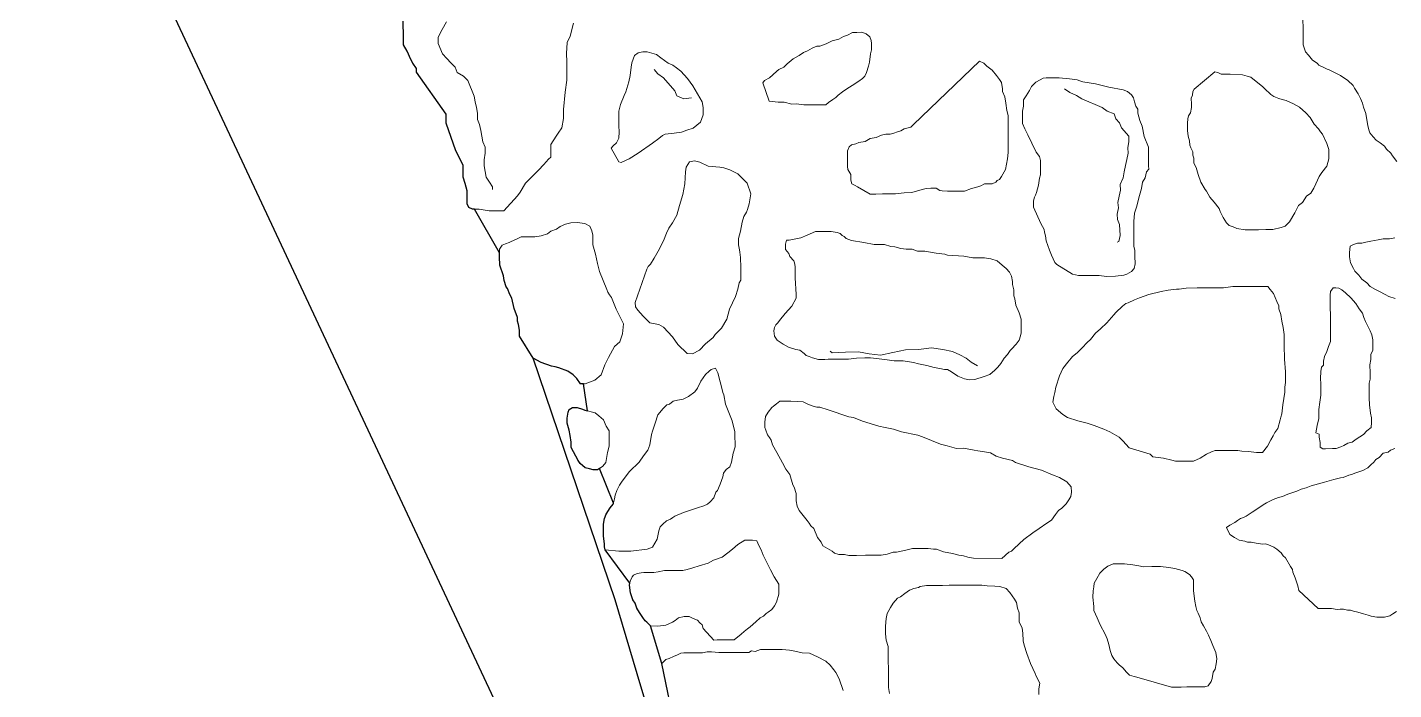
# Model space of a CAD drawing. Header units: millimetres. Extents: x -3113 to 15022, y -19591 to 4665.
# Drawn here: x -665 to 788, y -3394 to -2690 of the extents above; entities that cross this region are included whole.
import ezdxf

# ---------------------------------------------------------------- set-up
doc = ezdxf.new("R2010")
doc.units = ezdxf.units.MM
doc.header["$XCLIPFRAME"] = 2
for name, color, linetype, lineweight in [('0A-detail', 7, 'Continuous', 18), ('0A-detail-detail', 7, 'Continuous', 13), ('0T-footprint', 251, 'Continuous', 30), ('0T-walltop', 7, 'Continuous', 30)]:
    doc.layers.add(name, color=color, linetype=linetype, lineweight=lineweight)
picture_1 = doc.add_image_def('image1.tif', size_in_pixel=(6668, 8809))

msp = doc.modelspace()

# ---------------------------------------------------------------- linework, layer by layer
at = {"layer": '0A-detail'}
for points in [[(-84.1, -2685.8), (-87.8, -2699.4), (-90.8, -2706.2), (-91.6, -2717.9), (-91.5, -2726.7), (-91.4, -2734.5), (-91.4, -2738.4), (-91.3, -2746.2), (-93.2, -2759), (-94.9, -2777.4), (-94.8, -2787.2), (-96.7, -2796.9), (-100.6, -2802.8), (-102.5, -2805.7), (-108.3, -2814.6), (-108.2, -2828.2), (-111, -2830.2), (-115.9, -2836.1), (-121.6, -2841.9), (-130.4, -2850.8), (-135.2, -2855.7), (-140.9, -2865.5), (-143.8, -2869.4), (-158.2, -2885.2), (-164.1, -2885.2), (-173.8, -2885.3), (-184.7, -2883.5), (-187.6, -2883.5), (-191.5, -2883.6), (-195.4, -2881.6), (-197.3, -2877.7), (-197.4, -2873.8), (-197.4, -2864.1), (-199.5, -2856.3), (-201.5, -2849.5), (-201.6, -2836.8), (-209.5, -2821.3), (-219.5, -2792.2), (-219.5, -2788.3), (-219.6, -2782.4), (-251.2, -2737.9), (-251.2, -2734), (-255.2, -2728.2), (-257.2, -2724.3), (-261.2, -2715.6), (-265.1, -2708.8), (-265.2, -2701), (-265.4, -2683.5)], [(791.5, -2832.8), (786.8, -2826.6), (784.9, -2824), (780.5, -2819.7), (778.3, -2816.4), (773.8, -2813.1), (769.4, -2810), (766.1, -2806.7), (762.7, -2802.3), (761.6, -2799), (760.5, -2794.6), (759.4, -2788.6), (758.3, -2781.6), (756, -2775), (754.9, -2770.6), (752.6, -2765.7), (750.4, -2760.7), (746.4, -2754.9), (744.8, -2752.1), (739.2, -2746.6), (731.6, -2741.2), (719.4, -2735.3), (717.2, -2734.7), (715, -2733.6), (708.4, -2730.4), (706.7, -2728.2), (701.8, -2725.1), (697.4, -2719.6), (694.1, -2716.3), (692.9, -2711.9), (691.8, -2708.7), (691.7, -2700), (691.6, -2692.3), (691.5, -2680.2)], [(789.6, -2978.5), (783, -2976.4), (779.1, -2974.3), (773.1, -2971), (768.6, -2968.9), (763.1, -2965.6), (759.3, -2961.9), (754.3, -2958), (751, -2953.6), (746.6, -2949.4), (745.4, -2946.7), (742.1, -2940.6), (740.9, -2934), (740.9, -2929.6), (741.9, -2923), (745.2, -2920.9), (749.6, -2919.7), (754, -2919.7), (758.4, -2918.6), (763.8, -2917.4), (771.5, -2916.2), (777, -2915.1), (783.6, -2915), (789.1, -2913.9)], [(790.9, -3311.2), (787.2, -3313.9), (783.9, -3316.1), (778.4, -3317.3), (774, -3317.3), (770.1, -3317.4), (764.2, -3316.3), (760.9, -3315.3), (755.9, -3313.7), (749.9, -3312.1), (745.4, -3311), (742.1, -3309.9), (738.8, -3310), (734.5, -3309), (731.2, -3309), (727.9, -3309.1), (721.8, -3308), (719.6, -3308), (714.7, -3308.1), (710.3, -3308.1), (707.6, -3308.1), (687.1, -3289.1), (686, -3284.1), (684.9, -3280.9), (683.1, -3275.5), (680.8, -3269.6), (680.4, -3266.7), (678.2, -3263.4), (673.1, -3254.2), (670.4, -3252.1), (668.2, -3248.8), (663.7, -3244.9), (660.4, -3242.8), (654.9, -3240.6), (651.7, -3239.5), (648.4, -3239.6), (641.8, -3238.5), (636.3, -3237.5), (632.4, -3237.5), (629.7, -3236.4), (623.7, -3235.4), (618.7, -3232.8), (613.7, -3229.5), (610.3, -3221.9), (613.6, -3219.7), (619.1, -3216.8), (621.9, -3214.6), (625.1, -3212.4), (628.3, -3211.2), (631, -3210.1), (637.6, -3205.7), (643.7, -3201.8), (649.1, -3198), (652.9, -3195.7), (655, -3194.6), (660, -3192.4), (665.4, -3190.1), (669.8, -3189), (675.3, -3186.7), (678.6, -3185.6), (685.1, -3183.3), (689.5, -3181.1), (695, -3179.9), (700.4, -3177.7), (708, -3175.4), (714.6, -3173.9), (724.5, -3171), (731.6, -3169.3), (734.4, -3168.7), (740.2, -3166.4), (744.1, -3165.3), (746.8, -3164.2), (755.1, -3161.4), (760.6, -3158.6), (763.7, -3155.2), (767, -3152.5), (769.2, -3149.7), (772.5, -3147.4), (776.8, -3143), (782.3, -3142), (784.5, -3139.7), (789.4, -3138.1)], [(251.8, -3398.7), (250.8, -3392), (250.7, -3389.1), (250.7, -3380.4), (250.6, -3371.8), (250.5, -3364.1), (250.4, -3354.4), (250.4, -3348.6), (248.4, -3341.9), (247.4, -3335.2), (247.4, -3327), (248.2, -3318.8), (249.5, -3313.5), (251, -3310.1), (252.9, -3307.2), (255.7, -3302.3), (260.5, -3297), (263.4, -3295.6), (268.2, -3292.1), (273, -3288.7), (277.8, -3286.7), (282.6, -3285.7), (284.5, -3284.8), (291.3, -3283.7), (297, -3283.7), (304.8, -3283.6), (308.1, -3283.6), (315.3, -3283.5), (321.1, -3283.4), (328.8, -3283.4), (334.6, -3283.3), (345.2, -3283.2), (350, -3283.2), (355.8, -3284.1), (364, -3284.5), (369.3, -3284.9), (376, -3286.8), (379.9, -3291.1), (384.8, -3298.3), (387, -3301.8), (387.8, -3307.9), (389.7, -3312.7), (389.8, -3317.5), (389.8, -3322.3), (392.8, -3329), (393.8, -3334.4), (393.9, -3342.5), (394.9, -3347.3), (397.8, -3355.9), (401.8, -3366.5), (406.7, -3377.1), (407.8, -3380), (411.6, -3387.6), (410.8, -3393.4), (410.8, -3399.7)], [(24.4, -3436.9), (9.7, -3366.8), (14, -3362.3), (17.4, -3361.3), (22.2, -3359.3), (26.5, -3357.4), (29.8, -3355.5), (33.2, -3355.4), (37.5, -3355.4), (39.9, -3355.4), (45.3, -3355.3), (47.6, -3355.3), (53, -3355.3), (57.8, -3354.2), (62.6, -3354.2), (70.3, -3355.1), (81.9, -3355), (91.5, -3354.9), (99.2, -3354.8), (102.1, -3354.8), (104.9, -3353.3), (108.8, -3353.8), (114.6, -3351.8), (117.5, -3351.8), (126.2, -3351.7), (129, -3351.7), (137.7, -3351.6), (145.4, -3352.4), (151.2, -3353.4), (158.9, -3355.2), (166.6, -3355.6), (175.4, -3359.5), (184.1, -3364.2), (188.9, -3368.4), (192.8, -3373.2), (194.8, -3376.1), (198.4, -3382.8), (202.7, -3395.3)]]:
    msp.add_lwpolyline(points, dxfattribs=at)
for points in [[(123.9, -2768.6), (117.2, -2749), (118.9, -2746.7), (124.3, -2744), (127.6, -2740.7), (131.9, -2736.7), (134.1, -2735.1), (139.6, -2732.4), (142.9, -2729), (149.4, -2723.5), (155.9, -2720.1), (160.2, -2716.8), (164.6, -2715.1), (169.5, -2712.3), (174.5, -2710), (177.7, -2710), (184.3, -2707.7), (190.8, -2704.5), (197.9, -2702.8), (202.9, -2700), (207.2, -2698.4), (212.6, -2695.5), (217, -2695.5), (222.5, -2695.4), (227, -2696.9), (230.8, -2700.3), (232.5, -2704.1), (232.6, -2707.3), (232.6, -2713.9), (231.6, -2718.3), (230.5, -2727.1), (229.5, -2731.5), (227.3, -2738.1), (225.7, -2742), (223, -2744.7), (219.1, -2747.5), (212.1, -2752), (206.6, -2755.4), (201.7, -2758.7), (197.4, -2762.4), (194.7, -2764.7), (191.4, -2766.9), (187, -2770.2), (184.2, -2772.5), (179.3, -2772.5), (172.8, -2772.6), (166.2, -2772.6), (160.7, -2772.7), (153, -2771.6), (148.1, -2771.7), (139.9, -2769.6), (133.3, -2769.6)], [(-10.6, -2716.1), (-5.8, -2716.1), (3.9, -2718.9), (8.7, -2722.7), (16.4, -2728.4), (21.4, -2730.3), (25.2, -2733.2), (30, -2736.9), (36.9, -2744.6), (42.7, -2752.2), (52.5, -2769.5), (53.5, -2775.2), (53.5, -2783), (50.8, -2790.8), (46.9, -2794.1), (43.1, -2797.5), (36.4, -2799.5), (30.6, -2801.5), (22.9, -2802.5), (13.2, -2803.6), (10.4, -2805), (6.6, -2808.5), (-0.1, -2813.3), (-15.5, -2824.1), (-25, -2829.9), (-33.6, -2833.8), (-36.2, -2833.2), (-44.3, -2818.5), (-42, -2816.1), (-38.6, -2812.8), (-36.2, -2807.9), (-35.8, -2801.1), (-35.9, -2794.8), (-35.9, -2789.1), (-35.9, -2785.7), (-36, -2779.4), (-34.2, -2772.2), (-30.5, -2762.6), (-28.5, -2758.7), (-25.5, -2748), (-23.8, -2741.3), (-23, -2732.6), (-22.1, -2727.8), (-19.2, -2720.1), (-15.5, -2717.2)], [(231.2, -2867.4), (217.9, -2859.8), (215.2, -2858.4), (211.9, -2856.6), (210.8, -2852.8), (210.7, -2846.7), (207.4, -2841.3), (207.3, -2838), (207.3, -2834.7), (207.3, -2828.1), (207.2, -2821.5), (208.8, -2817.1), (211.5, -2815), (215.9, -2813.9), (219.2, -2812.7), (225.8, -2811.6), (231.3, -2808.2), (237.8, -2807.1), (243.2, -2804.8), (248.1, -2803.7), (252.5, -2803.6), (256.4, -2802.5), (260.2, -2801.4), (264, -2800.2), (267.3, -2798), (271.7, -2796.9), (274.4, -2796.3), (277.5, -2793.5), (347.7, -2726.1), (352.2, -2728.2), (355.5, -2731.4), (361, -2735.7), (365.5, -2741.2), (368.8, -2745.6), (371, -2748.9), (372.1, -2755.5), (372.1, -2758.2), (374.4, -2764.1), (375.5, -2770.7), (376.7, -2778.4), (377.9, -2783.9), (377.9, -2789.3), (378, -2797.6), (378, -2803.6), (378.1, -2809.1), (378.1, -2815.1), (378.2, -2823.3), (377.2, -2829.9), (375.1, -2841.4), (370.8, -2848.6), (368.7, -2851.9), (366.5, -2853), (364.8, -2854.7), (361, -2856.4), (356.6, -2856.4), (352.7, -2856.4), (348.9, -2858.7), (345.6, -2859.8), (339.2, -2861.6), (331.5, -2864.3), (326, -2864.4), (320.5, -2864.4), (313.4, -2864.5), (307.9, -2864), (305.2, -2863.5), (301.3, -2861.3), (298, -2861.3), (295.8, -2861.3), (290.9, -2861.4), (286.6, -2862.5), (275.6, -2865.9), (267.3, -2866), (258.1, -2867.2), (244.3, -2867.3), (237.2, -2867.4)], [(446.3, -2952.6), (429.7, -2942.3), (427.6, -2940.2), (424.2, -2932.5), (422, -2927), (418.6, -2917.2), (417.9, -2911.7), (416.8, -2908), (416.3, -2905.2), (412.9, -2898.6), (405, -2881.2), (405, -2874.6), (406, -2870.7), (407.1, -2868.6), (408.2, -2865.8), (410.3, -2858.1), (411.4, -2850.4), (412.4, -2847.1), (412.4, -2838.4), (412.3, -2835.1), (412.3, -2831.8), (411.2, -2827.4), (407.8, -2823), (403.3, -2813.3), (398.9, -2804.5), (395.6, -2797.9), (393.3, -2792.5), (393.2, -2779.4), (394.3, -2773.9), (394.2, -2767.3), (397.1, -2762.8), (400.6, -2757.4), (402.8, -2753), (405, -2750.8), (407.6, -2748.5), (412, -2745.8), (415.3, -2744.1), (418.6, -2744), (423.6, -2744), (427.9, -2743.9), (432.3, -2743.9), (443.3, -2744.9), (451.5, -2745.9), (454.3, -2747), (457.5, -2748.1), (470.8, -2750.2), (485, -2753.9), (500.4, -2756.5), (504.8, -2758.5), (509.3, -2761.8), (511.4, -2765.1), (512.5, -2769.5), (513.7, -2773.9), (515.9, -2777.1), (515.9, -2781.5), (518.2, -2789.1), (520.5, -2795.2), (522.8, -2806.2), (527.3, -2817.5), (527.3, -2825.8), (527.4, -2831.8), (527.4, -2837.3), (527.5, -2841.1), (525.3, -2843.9), (523.7, -2850), (521, -2854.9), (520, -2861.5), (517.8, -2869.1), (514.6, -2881.3), (512.5, -2887.9), (511.6, -2896.6), (511.6, -2902.1), (511.7, -2910.9), (511.8, -2917.5), (511.8, -2923), (512.9, -2927.3), (512.9, -2933.4), (513, -2941.6), (512, -2946.6), (509.3, -2949.9), (504.4, -2952.6), (501.1, -2953.7), (492.3, -2954.9), (482.5, -2955), (474.8, -2953.9), (452.9, -2954.1)], [(597.7, -2737.5), (601.1, -2738), (604.4, -2740.1), (614.3, -2740.1), (627.4, -2740.5), (632.3, -2742.1), (636.2, -2743.2), (640, -2746.4), (648.4, -2752.9), (650.5, -2755.1), (657.2, -2761.6), (660.5, -2763.7), (666, -2765.9), (669.3, -2767), (673.7, -2768), (681.4, -2771.3), (688, -2775.1), (694.6, -2781), (699.1, -2785.9), (703.6, -2793), (707.9, -2797.9), (710.1, -2801.2), (712.4, -2803.9), (716.8, -2813.6), (719.1, -2820.2), (719.2, -2826.3), (719.2, -2830.1), (717.1, -2837.8), (711.6, -2844.4), (708.9, -2848.8), (705.2, -2856.5), (703.1, -2861), (699.8, -2866.5), (695.4, -2869.7), (691.1, -2876.4), (686.7, -2879.7), (682.9, -2887.4), (677.1, -2896.8), (674.9, -2899.5), (672.7, -2901.7), (668.3, -2902.9), (659.6, -2905.2), (651.9, -2905.2), (644.3, -2905.3), (639.9, -2905.3), (630, -2905.4), (621.3, -2903.9), (617.3, -2902.2), (612.9, -2900.7), (610.2, -2897.9), (606.8, -2892.5), (603.5, -2886), (602.4, -2882.7), (597.2, -2876.1), (592.5, -2870.7), (589.1, -2864.2), (587.4, -2862.6), (582.9, -2854.9), (580.1, -2846.7), (577.9, -2839.1), (575.6, -2834.7), (575.6, -2829.2), (574.4, -2825.9), (574.4, -2822.6), (572.2, -2818.2), (571.1, -2815.6), (571, -2810.7), (569.3, -2805.8), (568.7, -2799.7), (568.7, -2795.9), (568.6, -2792), (569, -2787.6), (569.7, -2784.4), (571.8, -2781), (572.9, -2775.5), (572.9, -2771.7), (572.8, -2765.6), (573.9, -2762.3), (574.3, -2758.5), (576, -2755.8)], [(-18.8, -2982.6), (-6.1, -2947.4), (-4.7, -2944.4), (-2.3, -2941.9), (1.5, -2935.7), (5.7, -2928), (11.4, -2917.3), (14.7, -2909.1), (17.1, -2903.8), (20.9, -2897.9), (25.6, -2889.7), (28.4, -2879.6), (32.2, -2867.9), (34, -2856.4), (34.9, -2843.8), (35.7, -2839), (39.1, -2833.2), (44.4, -2832.2), (50.2, -2833.6), (58.9, -2837.9), (71.3, -2838.7), (75.7, -2839.6), (82.1, -2841.5), (90.7, -2845.8), (100.5, -2855.8), (104.4, -2867.3), (102.6, -2877.9), (100.7, -2883.7), (99.8, -2886.6), (96.9, -2891.4), (95.1, -2897.3), (93.3, -2906.9), (91.3, -2914.6), (91.4, -2921.4), (92.4, -2926.7), (92.5, -2929.1), (93.5, -2934.9), (93.6, -2945.5), (93.6, -2949.3), (93.7, -2953.2), (93.7, -2958.9), (91.8, -2961.8), (90.4, -2968.6), (88.1, -2976.3), (81.5, -2989.9), (78.7, -3000.5), (73, -3010.2), (66.3, -3016.9), (64.4, -3019.8), (56.2, -3026.7), (49.6, -3033.5), (42.4, -3037.4), (36.5, -3037), (26.8, -3027.5), (21.1, -3019.3), (11.3, -3008.8), (6.5, -3006), (0.6, -3005), (-3.2, -3004.2), (-6.6, -3000.8), (-10, -2997.4), (-15.8, -2990.8), (-18.3, -2987.4)], [(-87, -2897.9), (-80.2, -2897.8), (-72.1, -2898.8), (-66.7, -2901.6), (-64.8, -2906.4), (-63.7, -2911.2), (-63.6, -2921.3), (-60.7, -2931.4), (-58.6, -2941.1), (-56.7, -2949.6), (-52.8, -2959.3), (-48.8, -2968.9), (-47.8, -2971.8), (-45.8, -2974.6), (-43.9, -2977.5), (-39, -2990), (-31.2, -3005.3), (-32, -3015.9), (-34.8, -3024.6), (-40.5, -3029.5), (-47.1, -3041.2), (-51, -3048.9), (-54.7, -3059.5), (-61.4, -3065.4), (-72, -3069.3), (-76.8, -3069.3), (-80.6, -3063.6), (-84.6, -3059.8), (-90.4, -3055.9), (-100, -3052.2), (-103.9, -3051.3), (-107.8, -3050.3), (-118.5, -3046.6), (-127.1, -3041.9), (-141.7, -3018.4), (-141.8, -3015), (-141.8, -3012.1), (-142.9, -3006.3), (-143.9, -3002.5), (-143.9, -2998.6), (-147.4, -2989.1), (-149.8, -2978), (-151.8, -2974.2), (-154.3, -2967.9), (-155.7, -2966), (-157.8, -2959.3), (-158.7, -2954.5), (-162.7, -2942.9), (-162.8, -2934.3), (-162.9, -2926.1), (-160, -2921.7), (-156.6, -2920.2), (-152.8, -2918.8), (-150.4, -2917.8), (-144.7, -2915.3), (-139.8, -2912.9), (-136, -2912.9), (-128.3, -2912.8), (-125.4, -2912.8), (-118.7, -2911.7), (-111.9, -2909.7), (-108.2, -2906.8), (-102.4, -2904.9), (-98.5, -2901.9), (-92.8, -2899.5)], [(152.7, -2974.4), (151.5, -2956.4), (151.5, -2953.7), (151.4, -2949.3), (151.4, -2944.4), (150.8, -2940.5), (150.2, -2938.3), (145.8, -2933.9), (144.7, -2930.6), (141.3, -2926.3), (141.3, -2920.8), (142.3, -2916.4), (145, -2916.4), (152.1, -2915.2), (157.6, -2914.1), (164.2, -2911.3), (173, -2907.4), (180.6, -2907.3), (186.1, -2907.2), (189.9, -2907.2), (196, -2908.3), (199.3, -2909.3), (201.5, -2911.5), (203.7, -2912.6), (205.9, -2914.8), (211.4, -2916.9), (224.6, -2919), (235.5, -2921.1), (238.8, -2921.1), (246.5, -2921), (253.1, -2923.1), (257.5, -2923.7), (264, -2925.2), (269.5, -2925.9), (276.1, -2926.1), (281.7, -2928.3), (289.3, -2928.2), (301.4, -2930.3), (310.7, -2931.3), (313.5, -2932.4), (331, -2933.3), (340.3, -2935.4), (347.4, -2935.4), (352.9, -2935.3), (359.5, -2936.4), (366.2, -2938.5), (371.7, -2942.9), (376, -2946.7), (379.4, -2950.5), (381.6, -2954.8), (382.8, -2960.3), (382.8, -2963.6), (383.9, -2969.1), (384, -2975.7), (385.1, -2978.9), (386.3, -2985.4), (389.7, -2993.7), (391.9, -3000.3), (392, -3005.8), (392, -3010.6), (392, -3015), (391, -3018.3), (389.9, -3022.7), (386.7, -3027.1), (381.7, -3032.2), (380.1, -3033.8), (377.3, -3038.1), (373.6, -3042), (370.4, -3047.6), (367.2, -3051.4), (363.9, -3054.7), (358.4, -3059.2), (352.4, -3061.4), (342.6, -3064.7), (336.6, -3064.8), (331.6, -3063.8), (324.5, -3061.2), (317.9, -3056.3), (313.5, -3054.1), (310.2, -3054.1), (305.2, -3053.1), (299.2, -3052), (291.5, -3049.9), (282.7, -3047.8), (277.2, -3046.7), (266.2, -3044.6), (256.9, -3044.7), (249.2, -3043.7), (241, -3042.6), (231.7, -3041.6), (225.7, -3041.7), (216.9, -3041.8), (208.2, -3042.9), (198.3, -3043), (192.8, -3043.1), (186.7, -3043.1), (182.9, -3043.2), (176.4, -3043.2), (169.8, -3041.5), (166.5, -3040), (163.2, -3039), (160.9, -3036.9), (156.5, -3033.6), (152.2, -3032.6), (144.5, -3030.4), (138.9, -3027.2), (135.6, -3025), (132.3, -3022.8), (129.7, -3018.5), (128.9, -3013), (129.4, -3009.3), (131.1, -3006.4), (133.2, -3004.2), (134.8, -3002), (140.9, -2994.3), (147.9, -2986.5), (152.7, -2978.3)], [(529.1, -3144.2), (506.6, -3137.3), (499.8, -3129.8), (496.1, -3125.8), (491, -3123.2), (486.1, -3120.4), (479.6, -3117.3), (469.6, -3113.6), (461.9, -3110.9), (452.1, -3108.7), (441.1, -3105), (436, -3101.8), (429, -3095.7), (425.6, -3088.8), (426.7, -3082.7), (427.7, -3078.3), (428.8, -3072.8), (432.6, -3060.7), (436.2, -3053), (441.6, -3046.3), (444.9, -3041.9), (446.5, -3040.3), (451.4, -3036.3), (453.6, -3034.2), (456.9, -3030.9), (462.2, -3025.3), (465.5, -3022), (471, -3015.4), (476.4, -3010.9), (483, -3004.4), (490.5, -2995.9), (492.7, -2993.3), (499.7, -2986.6), (503, -2983.9), (505.8, -2983.2), (512.3, -2979.9), (517.7, -2977.7), (527.6, -2974.4), (540.7, -2970.9), (548.3, -2969.8), (557.1, -2968.6), (559.8, -2968.6), (567.5, -2967.4), (579, -2967.3), (583.4, -2967.2), (597.6, -2967.1), (606.9, -2967), (616.8, -2965.8), (619.6, -2965.8), (627.7, -2965.7), (636.5, -2965.7), (640.4, -2965.6), (648.6, -2965.6), (654.2, -2965.9), (656.8, -2968.8), (660.2, -2973.2), (663.6, -2981.8), (665.8, -2986.2), (665.8, -2989.5), (668.1, -2995.6), (669.2, -3002.7), (670.4, -3009.2), (671.6, -3016.9), (671.6, -3021.2), (671.7, -3027.8), (671.7, -3032.2), (671.8, -3038.7), (671.8, -3043.1), (673, -3056.3), (673.1, -3060.7), (673.1, -3067.8), (672.1, -3072.7), (672.1, -3078.2), (671.1, -3084.9), (670.1, -3091.4), (669, -3101.3), (668, -3104.6), (667.4, -3107.4), (664.8, -3116.6), (661.5, -3121), (659.8, -3124.4), (657.2, -3128.8), (653.9, -3135.4), (648.6, -3142.1), (642, -3142.1), (633.7, -3141.1), (626.6, -3140.7), (622.3, -3140.1), (619, -3140.1), (612.4, -3140.2), (608, -3140.2), (602.5, -3140.3), (598.1, -3140.3), (594.3, -3141.5), (588.8, -3144.2), (582.3, -3148.1), (575.2, -3151.4), (570.8, -3151.5), (563.7, -3151.5), (556, -3151.6), (552.2, -3150.5), (543.4, -3148.4), (531.8, -3146.9)], [(708.6, -3122.8), (705.4, -3121.2), (705.9, -3117.3), (706.5, -3113.6), (707.5, -3110.3), (708.5, -3106.4), (708.4, -3102), (708.4, -3096.5), (709.4, -3088.8), (710.5, -3081.2), (710.4, -3077.9), (710.4, -3069.1), (710.3, -3063.6), (710.7, -3056), (711.3, -3051.6), (713.5, -3049.4), (713.4, -3045), (714.5, -3040.1), (717, -3035), (718.8, -3029.6), (720.9, -3024.1), (720.9, -3020.8), (720.9, -3015.3), (720.8, -3012), (720.8, -3007.6), (720.8, -3004.4), (720.7, -3000), (720.7, -2995.1), (720.6, -2989), (720.6, -2983.5), (720.5, -2979.1), (720.5, -2974.8), (721, -2971), (723.7, -2967.1), (726.4, -2967.1), (729.7, -2967.6), (733, -2969.2), (736.9, -2972.5), (742.4, -2977.8), (747.6, -2983.7), (751.3, -2989.3), (754.7, -2994.2), (756.3, -2998.6), (758.1, -3003), (762.9, -3012.7), (764.7, -3017.1), (765.8, -3022.6), (765.9, -3025.9), (765.9, -3030.3), (765.9, -3033.5), (763.8, -3037.9), (763.8, -3043.4), (762.8, -3048.9), (762.9, -3057.7), (762.9, -3064.2), (761.9, -3068.6), (762, -3073), (762, -3078), (762.1, -3084), (762.2, -3091.6), (763.2, -3100.4), (764.4, -3105.4), (764.4, -3110.3), (764.1, -3115.7), (759.6, -3119.1), (755.8, -3123), (751.9, -3125.7), (748.2, -3128), (743.8, -3131.3), (739.4, -3132.4), (735.1, -3134.7), (731.9, -3136.4), (726.9, -3138.1), (723.1, -3138.1), (715.4, -3138.2), (712.6, -3138.2), (709.9, -3136.6), (709.8, -3131.6), (708.7, -3126.1)], [(-36.2, -3247.2), (-50.7, -3245.9), (-51.1, -3242.5), (-51.1, -3239.6), (-52.2, -3230.9), (-52.3, -3225.2), (-52.3, -3218.4), (-51.4, -3212.6), (-49.5, -3207.8), (-45.4, -3201), (-41.9, -3197.1), (-40.6, -3191.4), (-40.1, -3187.5), (-38.2, -3182.7), (-35.3, -3176.9), (-32.4, -3172.9), (-24.8, -3162.3), (-14.4, -3152.6), (-9.7, -3145.8), (-5.1, -3139.7), (-3, -3134.2), (-1.2, -3123), (-0.2, -3119.7), (2.6, -3111), (5.4, -3102.3), (11.2, -3095.5), (14.9, -3091.6), (17.8, -3090.7), (21.7, -3087.7), (26.5, -3086.7), (32.3, -3085.6), (37.9, -3082.7), (44.7, -3077.8), (47.6, -3074), (51.3, -3066.3), (56, -3059.4), (59.9, -3055.6), (62.3, -3054.1), (66.6, -3052.6), (69.2, -3057.4), (71.6, -3067), (73.6, -3073.8), (74.5, -3078.6), (75.5, -3080.9), (77.5, -3091), (79.6, -3096.3), (84.5, -3108.4), (87.5, -3120.3), (87.5, -3124.6), (87.6, -3133.8), (87.6, -3136.2), (85.7, -3143), (83.9, -3152.7), (82, -3157.5), (78.2, -3160.4), (75.3, -3164.3), (74.4, -3168.2), (71.6, -3175.9), (68.8, -3182.6), (67.3, -3184.6), (64.9, -3190.3), (61.2, -3194.8), (58.3, -3197.2), (54.5, -3199.1), (47.7, -3201.1), (32.9, -3206.1), (23.7, -3210), (21.3, -3211.5), (18.9, -3213), (14.6, -3214.9), (10.8, -3218.3), (7.9, -3221.3), (6.5, -3225.6), (4.7, -3234.3), (-0.1, -3243), (-5.9, -3245), (-23.2, -3247), (-33.3, -3247.1)], [(-79.4, -3150.8), (-86.8, -3136.8), (-86.8, -3131.1), (-87.9, -3124.3), (-88.8, -3118.5), (-90.8, -3110.9), (-90.9, -3105.6), (-90, -3099.3), (-89, -3096.4), (-85.3, -3094.4), (-80.5, -3094.4), (-74.6, -3096.3), (-72.2, -3097.2), (-61.1, -3100), (-57.3, -3103.4), (-52.3, -3107.6), (-49.4, -3114.4), (-46.4, -3119.2), (-46.4, -3125), (-46.3, -3128.8), (-46.3, -3135.6), (-48.2, -3142.3), (-50, -3152.9), (-52.9, -3156.8), (-58.7, -3160.7), (-63.5, -3160.7), (-67.3, -3159.7), (-71.7, -3158.4), (-77, -3154.1)], [(371.4, -3255.1), (341.1, -3254.7), (335.3, -3253.4), (330.5, -3252.2), (325.6, -3251.6), (318.9, -3249.8), (309.3, -3247.9), (301.9, -3245.1), (298.6, -3245.1), (292.8, -3244.2), (290.4, -3244.2), (283.2, -3244.3), (276.4, -3244.3), (267.7, -3246.3), (259.2, -3248.4), (255.8, -3248.4), (249.5, -3250.4), (242.8, -3251.4), (235.1, -3251.5), (226.4, -3251.6), (216.8, -3251.7), (211, -3251.7), (208.6, -3251.8), (203.8, -3250.8), (198, -3250.8), (193.4, -3249.3), (190.7, -3247), (181, -3241.4), (179.1, -3237.5), (175.2, -3232.8), (171.2, -3223.2), (168.3, -3220.3), (166.4, -3217.4), (164.4, -3214.5), (155.7, -3204), (153.7, -3199.2), (152.7, -3193.5), (152.6, -3189.6), (152.6, -3185.8), (150.6, -3179), (149.1, -3176.7), (145.7, -3165.6), (141.7, -3159.9), (137.9, -3153.1), (132, -3142.1), (127.5, -3134), (126.1, -3129.1), (124.1, -3126.3), (122.1, -3123.4), (120.2, -3118.6), (119.2, -3115.8), (119.2, -3110), (120, -3104.1), (122.9, -3099.3), (126.8, -3094.5), (128.6, -3093), (131.5, -3090.5), (135.3, -3087.6), (139.2, -3087.6), (146.9, -3087.5), (153.6, -3087.9), (159.9, -3088.4), (165.7, -3091.2), (170.5, -3093.1), (174.4, -3094.1), (177.8, -3094), (186.5, -3096.8), (208.7, -3104.3), (213.6, -3105.2), (223.2, -3109), (240.5, -3114.2), (247.3, -3115.5), (256, -3117.4), (264.7, -3120.1), (282.1, -3123.9), (286.9, -3125.7), (296.6, -3129.5), (306.2, -3133.3), (313, -3135.2), (323.2, -3137.9), (330.4, -3137.8), (342, -3139.7), (345.8, -3140.6), (353, -3141.5), (359.3, -3142.5), (365.1, -3146.2), (371.9, -3148.1), (382.5, -3150.9), (385.9, -3152.8), (399.9, -3157.5), (413.5, -3161.2), (425, -3165.9), (432.7, -3168.7), (440.5, -3173.5), (444.9, -3178.8), (445.5, -3184.5), (444.5, -3188.9), (442.7, -3192.7), (439.8, -3196.7), (435, -3201.5), (431.7, -3203.9), (428.3, -3208.3), (424.1, -3214.1), (419.3, -3217.5), (411.1, -3223.2), (404.4, -3227.8), (394.8, -3234.6), (384.3, -3244.4), (381.5, -3247.3), (378.6, -3248.2)], [(64.9, -3341.7), (53.7, -3329.3), (52.7, -3325.4), (50.2, -3323.5), (47.8, -3320.6), (43, -3318.8), (38.7, -3316.8), (33.4, -3316.8), (27.6, -3317.9), (23.8, -3320.8), (20.9, -3322.8), (14.1, -3325.7), (5.6, -3326.8), (-2.2, -3326.4), (-6.1, -3322.5), (-8, -3321.1), (-10.5, -3317.7), (-13.9, -3312.5), (-16.8, -3307.7), (-18.8, -3302.4), (-21.3, -3299.1), (-23.7, -3291.4), (-24.7, -3283.3), (-23.8, -3278.9), (-21.9, -3274.5), (-20.5, -3272.6), (-16.6, -3271.1), (-12.4, -3270.1), (-9.5, -3270), (-5.6, -3270), (-1.8, -3270), (1.1, -3269.9), (5.9, -3269), (12.7, -3267.9), (16.5, -3267.9), (22.3, -3267.8), (27.1, -3267.8), (31.9, -3267.8), (36.7, -3266.7), (42.5, -3264.8), (49.3, -3262.8), (58.9, -3259.8), (64.6, -3256.9), (73.7, -3253.5), (80, -3249), (84.7, -3245.1), (90.5, -3240.2), (98.1, -3235.3), (104.3, -3235.3), (106.3, -3235.3), (110.6, -3236.2), (112.7, -3241), (115.5, -3245.8), (117.6, -3251.6), (121.4, -3259.2), (125.4, -3266.9), (129.3, -3274.6), (134.2, -3282.2), (134.2, -3288), (134.3, -3292.8), (131.8, -3301.5), (129.6, -3305.4), (126.7, -3309.3), (122.9, -3312.2), (120.5, -3313.6), (117.7, -3316.2), (114.3, -3318.1), (109.5, -3322.4), (103.8, -3327.8), (100.9, -3329.7), (97.1, -3332.7), (94.2, -3335.6), (86.6, -3341.5), (80.3, -3341.5), (68.7, -3341.6)], [(551.6, -3391.8), (514.9, -3381.1), (512.1, -3380.6), (507.1, -3379), (503.8, -3375.7), (499.9, -3371.3), (496, -3368.1), (493.8, -3366), (490.5, -3361.6), (488.3, -3358.3), (486.5, -3352.8), (485, -3346.3), (483.2, -3340.3), (481.2, -3335.4), (476, -3325.5), (472.6, -3317.9), (469.2, -3310.3), (469.2, -3305.9), (468, -3296), (468.4, -3289.4), (469, -3285), (469.5, -3281.3), (472.2, -3276.3), (475.5, -3270.7), (479.8, -3266.3), (484.2, -3263), (489.6, -3260.7), (492.9, -3260.7), (497.3, -3260.6), (501.7, -3260.6), (510.5, -3261.6), (517, -3262.7), (521.9, -3263.7), (530.7, -3263.6), (540.1, -3263.6), (548.8, -3264.6), (555.4, -3265.6), (563.1, -3267.7), (565.9, -3268.8), (570.8, -3272.1), (573, -3274.3), (575.2, -3277.5), (575.3, -3281.9), (575.3, -3289.5), (576.5, -3300.5), (577.7, -3306), (578.8, -3310.4), (580, -3313.1), (582.2, -3318), (583.3, -3322.4), (585.6, -3326.7), (588.9, -3332.2), (591.2, -3336.6), (593.4, -3342), (595.7, -3347.5), (599, -3355.1), (600.1, -3361.7), (599.1, -3367.1), (598.1, -3372.6), (595.9, -3375.9), (594.9, -3382.6), (593.8, -3385.9), (590.6, -3390.3), (587.3, -3391.4), (584, -3391.5), (578.5, -3391.5), (574.6, -3391.5), (570.9, -3391.6), (568.1, -3391.6), (562.1, -3391.7), (554.4, -3391.7)]]:
    msp.add_lwpolyline(points, close=True, dxfattribs=at)
at = {"layer": '0A-detail-detail'}
for points in [[(-219.3, -2684.1), (-223.8, -2692.4), (-228.2, -2700.7), (-228.2, -2707.2), (-223.7, -2718.4), (-219.1, -2723.1), (-214.6, -2727.8), (-210.1, -2732.5), (-207.9, -2738.1), (-201.1, -2741.9), (-196.6, -2746.6), (-189.8, -2763.4), (-188.7, -2769.4), (-187.5, -2775.5), (-186.4, -2781.5), (-186.3, -2788), (-184.1, -2793.6), (-182.9, -2799.7), (-181.8, -2805.8), (-180.6, -2811.8), (-178.3, -2817.4), (-178.3, -2823.9), (-179.4, -2830.9), (-179.4, -2837.4), (-178.2, -2843.4), (-177.1, -2849.5), (-173.7, -2854.6), (-170.3, -2859.8), (-170.5, -2862.5)], [(1.6, -2735.1), (5.6, -2739.7), (11.4, -2743.7), (23.4, -2757.7), (25.6, -2763.1), (33.1, -2766.3), (41.1, -2765.2)], [(438, -2755.6), (443.5, -2759.4), (450.7, -2762.5), (456.2, -2766.2), (477.9, -2775.4), (483.4, -2779.2), (490.6, -2782.2), (492.7, -2787.4), (496.5, -2791.8), (498.6, -2797), (506.2, -2805.9), (506.5, -2811.7), (505.2, -2818.2), (505.6, -2824.1), (504.2, -2830.6), (502.9, -2837.1), (501.5, -2843.7), (500.2, -2850.2), (497.1, -2857.4), (497.5, -2863.3), (496.2, -2869.8), (494.8, -2876.3), (495.2, -2882.2), (493.8, -2888.7), (494.2, -2894.5), (496.3, -2899.7), (497, -2911.4), (495.7, -2917.9), (494, -2918.6)], [(345.5, -3050.1), (338.8, -3046.3), (333.2, -3042.1), (326.5, -3038.3), (318.7, -3035), (308.6, -3032.6), (296.4, -3031.1), (282.7, -3032.7), (268.7, -3033.2), (255.5, -3036), (242.4, -3038.7), (230.1, -3037.2), (219, -3035.2), (204.9, -3035.7), (190.8, -3036.2), (188.8, -3034.5)]]:
    msp.add_lwpolyline(points, dxfattribs=at)
at = {"layer": '0T-footprint'}
msp.add_lwpolyline([(601, -4948.9), (503.5, -4672.8), (476.5, -4585.5), (425.2, -4482.5), (346.6, -4311.8), (304.1, -4174.8), (211.5, -3931.3), (174.1, -3841.3), (108.6, -3669.3), (52.9, -3531.7), (2.9, -3442.5), (-12.8, -3390.8), (-39.8, -3298.8), (-127.1, -3041.9)], dxfattribs=at)
at = {"layer": '0T-walltop'}
msp.add_lwpolyline([(24.4, -3436.9), (9.7, -3366.8), (-2.2, -3326.4), (-6.1, -3322.5), (-8, -3321.1), (-10.5, -3317.7), (-13.9, -3312.5), (-16.8, -3307.7), (-18.8, -3302.4), (-21.3, -3299.1), (-23.7, -3291.4), (-24.7, -3283.3), (-24.3, -3281.1), (-50.7, -3245.9), (-51.1, -3242.5), (-51.1, -3239.6), (-52.2, -3230.9), (-52.3, -3225.2), (-52.3, -3218.4), (-51.4, -3212.6), (-49.5, -3207.8), (-45.4, -3201), (-41.9, -3197.1), (-41.7, -3196), (-56.6, -3159.3), (-58.7, -3160.7), (-63.5, -3160.7), (-67.3, -3159.7), (-71.7, -3158.4), (-77, -3154.1), (-79.4, -3150.8), (-86.8, -3136.8), (-86.8, -3131.1), (-87.9, -3124.3), (-88.8, -3118.5), (-90.8, -3110.9), (-90.9, -3105.6), (-90, -3099.3), (-89, -3096.4), (-85.3, -3094.4), (-80.5, -3094.4), (-74.6, -3096.3), (-72.2, -3097.2), (-69.3, -3097.9), (-73.7, -3069.3), (-76.8, -3069.3), (-80.6, -3063.6), (-84.6, -3059.8), (-90.4, -3055.9), (-100, -3052.2), (-103.9, -3051.3), (-107.8, -3050.3), (-118.5, -3046.6), (-127.1, -3041.9), (-141.7, -3018.4), (-141.8, -3015), (-141.8, -3012.1), (-142.9, -3006.3), (-143.9, -3002.5), (-143.9, -2998.6), (-147.4, -2989.1), (-149.8, -2978), (-151.8, -2974.2), (-154.3, -2967.9), (-155.7, -2966), (-157.8, -2959.3), (-158.7, -2954.5), (-162.7, -2942.9), (-162.8, -2934.3), (-162.8, -2929.9), (-189.5, -2883.5), (-191.5, -2883.6), (-195.4, -2881.6), (-197.3, -2877.7), (-197.4, -2873.8), (-197.4, -2864.1), (-199.5, -2856.3), (-201.5, -2849.5), (-201.6, -2836.8), (-209.5, -2821.3), (-219.5, -2792.2), (-219.5, -2788.3), (-219.6, -2782.4), (-251.2, -2737.9), (-251.2, -2734), (-255.2, -2728.2), (-257.2, -2724.3), (-261.2, -2715.6), (-265.1, -2708.8), (-265.2, -2701), (-265.4, -2683.5)], dxfattribs=at)

# ---------------------------------------------------------------- pictures from other files: only their frames are drawn
image = msp.add_image(picture_1, insert=(4548.8, 3178.5), size_in_units=(6667, 8807.6), rotation=-180)
image.set_boundary_path([(2179.18, 8808.5), (-0.5, 3859.02), (791.07, 3508.7), (-0.5, 1607.6), (-0.5, 1607.6), (3674.99, -0.5), (6667.5, 6386.38), (6667.5, 7108.85), (2641.04, 8808.5), (2179.18, 8808.5)])

doc.saveas('drawing.dxf')
